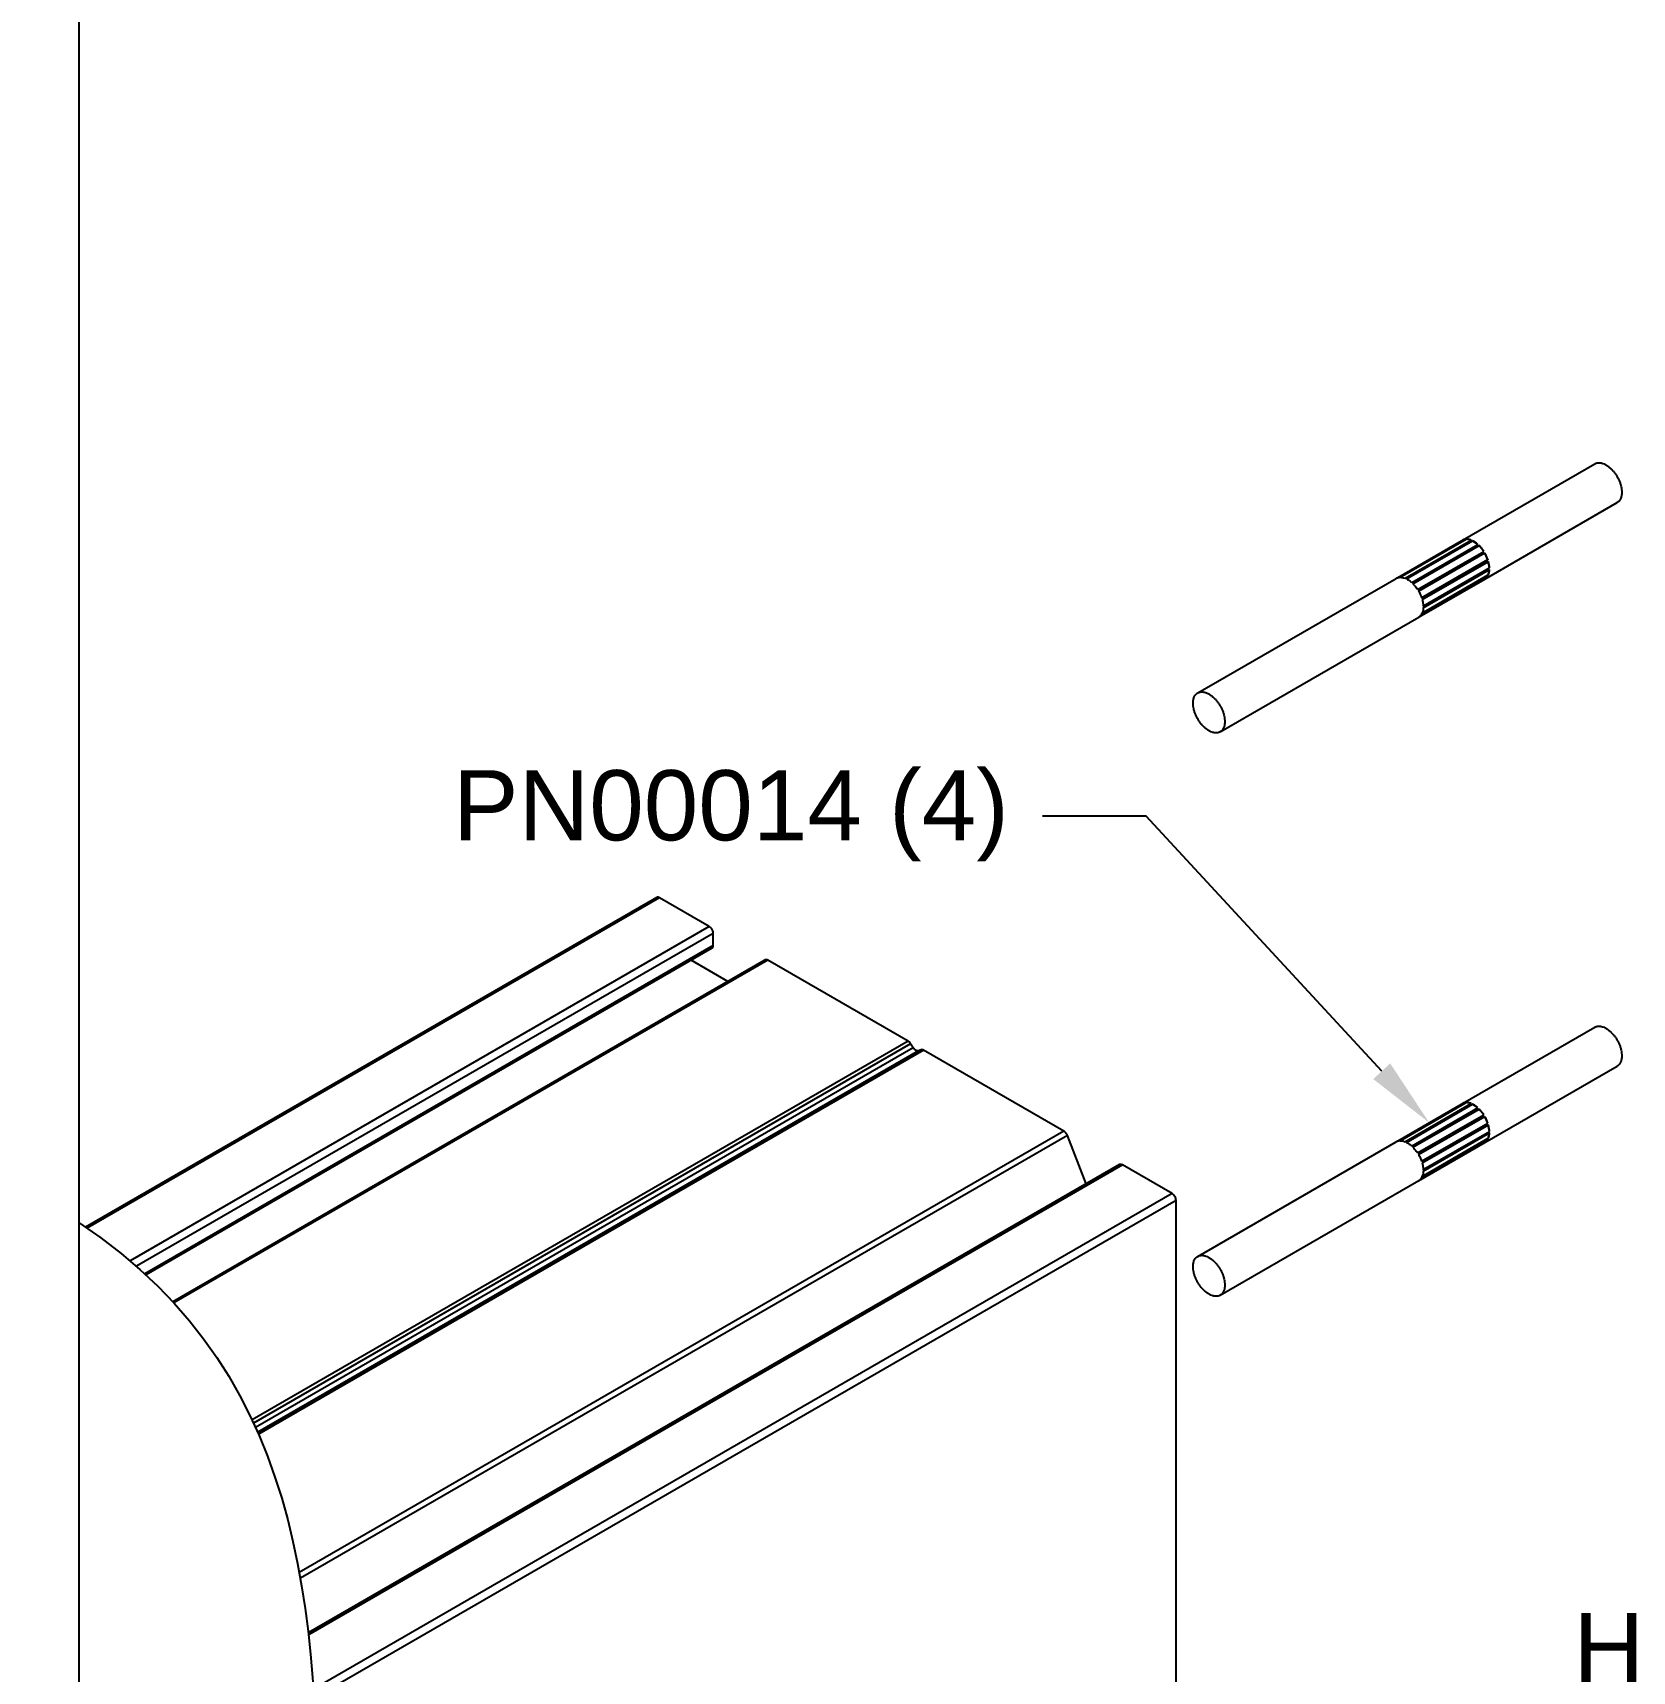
# Model space of a CAD drawing. Extents: x -0.1 to 11, y -13.6 to 0.
# Drawn here: x -0.149 to 4.125, y -8.757 to -4.378 of the extents above; entities that cross this region are included whole.
import ezdxf
from ezdxf import colors
from ezdxf.entities.mleader import LeaderData, LeaderLine
from ezdxf.math import Vec2, Vec3

# ---------------------------------------------------------------- set-up
doc = ezdxf.new("R2010")
doc.units = 0
doc.header["$LTSCALE"] = 0.5
doc.header["$MEASUREMENT"] = 0
for name, color, linetype in [('Dimension', 10, 'CONTINUOUS'), ('FAB DWG', 221, 'CONTINUOUS'), ('Hardware', 242, 'CONTINUOUS'), ('Housing', 150, 'CONTINUOUS')]:
    doc.layers.add(name, color=color, linetype=linetype)
doc.layers.add('Text-Unprinted', color=131, linetype='CONTINUOUS', plot=False)
doc.styles.add('LSAD_Standard', font='arial.ttf')

msp = doc.modelspace()

# ---------------------------------------------------------------- linework, layer by layer
at = {"layer": 'Dimension', "transparency": 16777216}
msp.add_open_spline([(-0.025, -7.5587), (0.6097, -7.9769), (0.6153, -9.4553), (0.6209, -10.9338), (1.5965, -11.2988)], degree=3, knots=[0.140141, 0.140141, 0.140141, 0.140141, 1, 2, 2, 2, 2], dxfattribs=at)
at = {"layer": 'Hardware', "transparency": 16777216}
for p, q in [((3.6708, -5.7342), (4.0243, -5.5301)), ((3.7308, -5.8382), (4.0843, -5.634)), ((3.5012, -5.8338), (3.678, -5.7317)), ((3.5043, -5.8335), (3.6811, -5.7314)), ((3.6811, -5.7316), (3.5046, -5.8335)), ((3.5178, -5.8362), (3.6946, -5.7341)), ((3.6708, -5.7342), (3.6675, -5.7366)), ((3.6765, -5.7326), (3.6676, -5.7367)), ((3.6811, -5.7314), (3.6811, -5.7316)), ((3.6946, -5.7343), (3.6811, -5.7316)), ((3.4976, -5.8347), (3.6675, -5.7366)), ((3.6676, -5.7367), (3.4981, -5.8345)), ((3.5213, -5.8378), (3.6981, -5.7358)), ((3.6981, -5.7359), (3.5213, -5.838)), ((3.5354, -5.8477), (3.7122, -5.7456)), ((3.7155, -5.7489), (3.5387, -5.851)), ((3.5388, -5.8509), (3.7156, -5.7488)), ((3.551, -5.8661), (3.7278, -5.7641)), ((3.5537, -5.8704), (3.7304, -5.7683)), ((3.6675, -5.7366), (3.6676, -5.7367)), ((3.6981, -5.7358), (3.6981, -5.7359)), ((3.7122, -5.7457), (3.6981, -5.7359)), ((3.7156, -5.7488), (3.7155, -5.7489)), ((3.7277, -5.7641), (3.7155, -5.7489)), ((3.7387, -5.7864), (3.7304, -5.7684)), ((3.5619, -5.8884), (3.7387, -5.7864)), ((3.562, -5.8884), (3.7388, -5.7863)), ((3.5634, -5.893), (3.7402, -5.7909)), ((3.5663, -5.9106), (3.743, -5.8086)), ((3.5664, -5.9107), (3.7432, -5.8086)), ((3.5664, -5.9148), (3.7432, -5.8127)), ((3.7388, -5.7863), (3.7387, -5.7864)), ((3.743, -5.8086), (3.7401, -5.7909)), ((3.7401, -5.8269), (3.743, -5.8126)), ((3.7432, -5.8086), (3.743, -5.8086)), ((2.9636, -6.1425), (3.494, -5.8363)), ((3.4975, -5.8347), (3.5012, -5.8338)), ((3.5134, -5.8347), (3.5178, -5.8362)), ((3.5537, -5.9404), (3.7304, -5.8383)), ((3.5555, -5.9392), (3.7304, -5.8382)), ((3.562, -5.932), (3.7388, -5.8299)), ((3.5634, -5.9291), (3.7402, -5.827)), ((3.5635, -5.9289), (3.7401, -5.8269)), ((3.7304, -5.8382), (3.7382, -5.8302)), ((3.7304, -5.8383), (3.7308, -5.8382)), ((3.7304, -5.8383), (3.7304, -5.8382)), ((3.7402, -5.827), (3.7401, -5.8269)), ((3.0236, -6.2464), (3.554, -5.9402)), ((3.6708, -7.2398), (4.0243, -7.0357)), ((3.7308, -7.3438), (4.0843, -7.1396)), ((3.4976, -7.3403), (3.6675, -7.2422)), ((3.6676, -7.2423), (3.4981, -7.3401)), ((3.5012, -7.3394), (3.678, -7.2373)), ((3.5043, -7.3391), (3.6811, -7.237)), ((3.6811, -7.2372), (3.5046, -7.3391)), ((3.5178, -7.3418), (3.6946, -7.2397)), ((3.5213, -7.3434), (3.6981, -7.2414)), ((3.6981, -7.2415), (3.5213, -7.3435)), ((3.5354, -7.3533), (3.7122, -7.2512)), ((3.7155, -7.2545), (3.5387, -7.3566)), ((3.5388, -7.3565), (3.7156, -7.2544)), ((3.6708, -7.2398), (3.6675, -7.2422)), ((3.6675, -7.2422), (3.6676, -7.2423)), ((3.6765, -7.2382), (3.6676, -7.2423)), ((3.6811, -7.237), (3.6811, -7.2372)), ((3.6946, -7.2399), (3.6811, -7.2372)), ((3.6981, -7.2414), (3.6981, -7.2415)), ((3.7122, -7.2513), (3.6981, -7.2415)), ((3.7156, -7.2544), (3.7155, -7.2545)), ((3.7277, -7.2697), (3.7155, -7.2545)), ((3.551, -7.3717), (3.7278, -7.2697)), ((3.5537, -7.376), (3.7304, -7.2739)), ((3.5619, -7.394), (3.7387, -7.292)), ((3.562, -7.394), (3.7388, -7.2919)), ((3.5634, -7.3986), (3.7402, -7.2965)), ((3.7387, -7.292), (3.7304, -7.274)), ((3.7388, -7.2919), (3.7387, -7.292)), ((3.743, -7.3142), (3.7401, -7.2965)), ((2.9636, -7.6481), (3.494, -7.3419)), ((3.4975, -7.3403), (3.5012, -7.3394)), ((3.5134, -7.3403), (3.5178, -7.3418)), ((3.5537, -7.446), (3.7304, -7.3439)), ((3.5555, -7.4448), (3.7304, -7.3438)), ((3.562, -7.4376), (3.7388, -7.3355)), ((3.5634, -7.4347), (3.7402, -7.3326)), ((3.5635, -7.4345), (3.7401, -7.3325)), ((3.5663, -7.4162), (3.743, -7.3142)), ((3.5664, -7.4163), (3.7432, -7.3142)), ((3.5664, -7.4204), (3.7432, -7.3183)), ((3.7304, -7.3438), (3.7382, -7.3358)), ((3.7304, -7.3439), (3.7308, -7.3438)), ((3.7304, -7.3439), (3.7304, -7.3438)), ((3.7401, -7.3325), (3.743, -7.3182)), ((3.7402, -7.3326), (3.7401, -7.3325)), ((3.7432, -7.3142), (3.743, -7.3142)), ((3.0236, -7.752), (3.554, -7.4458))]:
    msp.add_line(p, q, dxfattribs=at)
for centre, radius, start, end in [((3.5041, -5.8538), 0.0202, 108.8453, 119.9747), ((3.4853, -5.9032), 0.0748, 47.9648, 52.2996), ((3.466, -5.9216), 0.1015, 33.1159, 36.6394), ((3.473, -5.9191), 0.0942, 19.0095, 19.7312), ((3.5053, -5.9129), 0.0611, 2.0446, 2.9828), ((3.5438, -5.9227), 0.0203, 300.0366, 309.9956), ((3.5352, -5.917), 0.0307, 336.8664, 338.2681), ((3.5041, -7.3594), 0.0202, 108.8453, 119.9747), ((3.4853, -7.4088), 0.0748, 47.9648, 52.2996), ((3.466, -7.4272), 0.1015, 33.1159, 36.6394), ((3.473, -7.4247), 0.0942, 19.0095, 19.7312), ((3.5352, -7.4226), 0.0307, 336.8664, 338.2681), ((3.5053, -7.4185), 0.0611, 2.0446, 2.9828), ((3.5438, -7.4283), 0.0203, 300.0366, 309.9956)]:
    msp.add_arc(centre, radius, start, end, dxfattribs=at)
for points, knots in [([(4.0243, -5.5301), (4.0251, -5.5297), (4.0266, -5.5289), (4.0291, -5.5281), (4.0316, -5.5275), (4.0344, -5.5273), (4.0372, -5.5273), (4.0401, -5.5276), (4.0431, -5.5283), (4.0472, -5.5295), (4.0525, -5.5319), (4.0587, -5.5357), (4.0648, -5.5405), (4.0707, -5.5462), (4.0763, -5.5526), (4.0814, -5.5597), (4.0859, -5.5672), (4.0897, -5.5751), (4.0928, -5.5831), (4.095, -5.5911), (4.0964, -5.5989), (4.0968, -5.6041), (4.0968, -5.6066)], [0, 0, 0, 0, 0.02133, 0.042888, 0.064891, 0.087534, 0.110981, 0.135365, 0.160785, 0.187308, 0.24374, 0.304681, 0.369761, 0.438351, 0.50963, 0.582646, 0.656369, 0.729738, 0.801707, 0.871292, 0.937623, 1, 1, 1, 1]), ([(4.0968, -5.6066), (4.0968, -5.6081), (4.0966, -5.6112), (4.096, -5.6156), (4.095, -5.6197), (4.0936, -5.6234), (4.0919, -5.6268), (4.0897, -5.6297), (4.0872, -5.6321), (4.0853, -5.6335), (4.0843, -5.634)], [0, 0, 0, 0, 0.148585, 0.289507, 0.422721, 0.548641, 0.668, 0.781938, 0.891987, 1, 1, 1, 1]), ([(3.678, -5.7317), (3.6767, -5.7319), (3.6748, -5.7324), (3.6724, -5.7333), (3.6713, -5.7339), (3.6708, -5.7342)], [0, 0, 0, 0, 0.505525, 0.753504, 1, 1, 1, 1]), ([(3.6946, -5.7341), (3.6934, -5.7337), (3.6911, -5.7329), (3.6877, -5.732), (3.6844, -5.7315), (3.6822, -5.7314), (3.6811, -5.7314)], [0, 0, 0, 0, 0.268117, 0.52366, 0.767253, 1, 1, 1, 1]), ([(3.7122, -5.7456), (3.711, -5.7446), (3.7088, -5.7427), (3.7053, -5.74), (3.7017, -5.7377), (3.6993, -5.7364), (3.6981, -5.7358)], [0, 0, 0, 0, 0.263479, 0.518469, 0.764174, 1, 1, 1, 1]), ([(3.7278, -5.7641), (3.726, -5.7613), (3.7222, -5.756), (3.7178, -5.7511), (3.7156, -5.7488)], [0, 0, 0, 0, 0.507302, 1, 1, 1, 1]), ([(3.7388, -5.7863), (3.7377, -5.7832), (3.7352, -5.7771), (3.7321, -5.7712), (3.7304, -5.7683)], [0, 0, 0, 0, 0.495617, 1, 1, 1, 1]), ([(3.7432, -5.8086), (3.7431, -5.8072), (3.7429, -5.8043), (3.7421, -5.7984), (3.7411, -5.7939), (3.7402, -5.7909)], [0, 0, 0, 0, 0.237755, 0.484261, 1, 1, 1, 1]), ([(3.7402, -5.827), (3.7411, -5.8249), (3.7422, -5.8214), (3.7429, -5.8166), (3.7431, -5.814), (3.7432, -5.8127)], [0, 0, 0, 0, 0.475926, 0.731918, 1, 1, 1, 1]), ([(3.5043, -5.8335), (3.5058, -5.8335), (3.5089, -5.8336), (3.5119, -5.8343), (3.5134, -5.8347)], [0, 0, 0, 0, 0.484047, 1, 1, 1, 1]), ([(3.5213, -5.8378), (3.523, -5.8387), (3.5263, -5.8406), (3.5295, -5.8428), (3.531, -5.844)], [0, 0, 0, 0, 0.48643, 1, 1, 1, 1]), ([(3.5388, -5.8509), (3.5403, -5.8524), (3.5433, -5.8557), (3.5461, -5.8592), (3.5474, -5.861)], [0, 0, 0, 0, 0.493981, 1, 1, 1, 1]), ([(3.7308, -5.8382), (3.7316, -5.8377), (3.7331, -5.8366), (3.7353, -5.8347), (3.7372, -5.8325), (3.7383, -5.8308), (3.7388, -5.8299)], [0, 0, 0, 0, 0.242431, 0.488008, 0.739683, 1, 1, 1, 1]), ([(3.5537, -5.8704), (3.5552, -5.8731), (3.5582, -5.8786), (3.5605, -5.8844), (3.5616, -5.8873)], [0, 0, 0, 0, 0.503838, 1, 1, 1, 1]), ([(3.5634, -5.893), (3.5642, -5.8958), (3.5655, -5.9013), (3.5662, -5.9069), (3.5663, -5.9097)], [0, 0, 0, 0, 0.514673, 1, 1, 1, 1]), ([(3.562, -5.932), (3.5613, -5.9332), (3.5598, -5.9354), (3.5579, -5.9374), (3.5569, -5.9382)], [0, 0, 0, 0, 0.51051, 1, 1, 1, 1]), ([(3.5664, -5.9148), (3.5663, -5.916), (3.5661, -5.9184), (3.5655, -5.923), (3.5645, -5.9263), (3.5637, -5.9284)], [0, 0, 0, 0, 0.266998, 0.522659, 1, 1, 1, 1]), ([(2.9512, -6.17), (2.9512, -6.1684), (2.9513, -6.1654), (2.9519, -6.1609), (2.9529, -6.1568), (2.9543, -6.1531), (2.9561, -6.1498), (2.9582, -6.1468), (2.9607, -6.1444), (2.9626, -6.1431), (2.9636, -6.1425)], [0, 0, 0, 0, 0.148585, 0.289507, 0.422721, 0.548641, 0.668, 0.781938, 0.891987, 1, 1, 1, 1]), ([(3.0236, -6.2464), (3.0229, -6.2468), (3.0213, -6.2476), (3.0189, -6.2485), (3.0163, -6.249), (3.0136, -6.2493), (3.0108, -6.2492), (3.0079, -6.2489), (3.0049, -6.2482), (3.0007, -6.247), (2.9955, -6.2446), (2.9892, -6.2408), (2.9831, -6.236), (2.9772, -6.2304), (2.9717, -6.2239), (2.9666, -6.2168), (2.9621, -6.2093), (2.9583, -6.2014), (2.9552, -6.1934), (2.9529, -6.1854), (2.9515, -6.1776), (2.9512, -6.1725), (2.9512, -6.17)], [0, 0, 0, 0, 0.02133, 0.042888, 0.064891, 0.087534, 0.110981, 0.135365, 0.160785, 0.187308, 0.24374, 0.304681, 0.369761, 0.438351, 0.50963, 0.582646, 0.656369, 0.729738, 0.801707, 0.871292, 0.937623, 1, 1, 1, 1]), ([(2.9636, -6.1425), (2.9644, -6.1421), (2.9659, -6.1413), (2.9684, -6.1405), (2.9709, -6.1399), (2.9737, -6.1397), (2.9765, -6.1397), (2.9794, -6.14), (2.9824, -6.1407), (2.9865, -6.1419), (2.9918, -6.1443), (2.998, -6.1481), (3.0041, -6.1529), (3.01, -6.1586), (3.0156, -6.165), (3.0207, -6.1721), (3.0252, -6.1796), (3.029, -6.1875), (3.0321, -6.1955), (3.0343, -6.2035), (3.0357, -6.2113), (3.0361, -6.2165), (3.0361, -6.219)], [0, 0, 0, 0, 0.02133, 0.042888, 0.064891, 0.087534, 0.110981, 0.135365, 0.160785, 0.187308, 0.24374, 0.304681, 0.369761, 0.438351, 0.50963, 0.582646, 0.656369, 0.729738, 0.801707, 0.871292, 0.937623, 1, 1, 1, 1]), ([(3.0361, -6.219), (3.0361, -6.2205), (3.0359, -6.2236), (3.0353, -6.228), (3.0343, -6.2321), (3.0329, -6.2358), (3.0311, -6.2392), (3.029, -6.2421), (3.0265, -6.2445), (3.0246, -6.2459), (3.0236, -6.2464)], [0, 0, 0, 0, 0.148585, 0.289507, 0.422721, 0.548641, 0.668, 0.781938, 0.891987, 1, 1, 1, 1]), ([(4.0243, -7.0357), (4.0251, -7.0353), (4.0266, -7.0345), (4.0291, -7.0337), (4.0316, -7.0331), (4.0344, -7.0329), (4.0372, -7.0329), (4.0401, -7.0332), (4.0431, -7.0339), (4.0472, -7.0351), (4.0525, -7.0375), (4.0587, -7.0413), (4.0648, -7.0461), (4.0707, -7.0518), (4.0763, -7.0582), (4.0814, -7.0653), (4.0859, -7.0728), (4.0897, -7.0807), (4.0928, -7.0887), (4.095, -7.0967), (4.0964, -7.1045), (4.0968, -7.1097), (4.0968, -7.1122)], [0, 0, 0, 0, 0.02133, 0.042888, 0.064891, 0.087534, 0.110981, 0.135365, 0.160785, 0.187308, 0.24374, 0.304681, 0.369761, 0.438351, 0.50963, 0.582646, 0.656369, 0.729738, 0.801707, 0.871292, 0.937623, 1, 1, 1, 1]), ([(4.0968, -7.1122), (4.0968, -7.1137), (4.0966, -7.1168), (4.096, -7.1212), (4.095, -7.1253), (4.0936, -7.129), (4.0919, -7.1324), (4.0897, -7.1353), (4.0872, -7.1377), (4.0853, -7.1391), (4.0843, -7.1396)], [0, 0, 0, 0, 0.148585, 0.289507, 0.422721, 0.548641, 0.668, 0.781938, 0.891987, 1, 1, 1, 1]), ([(3.678, -7.2373), (3.6767, -7.2375), (3.6748, -7.238), (3.6724, -7.2389), (3.6713, -7.2395), (3.6708, -7.2398)], [0, 0, 0, 0, 0.505525, 0.753504, 1, 1, 1, 1]), ([(3.6946, -7.2397), (3.6934, -7.2393), (3.6911, -7.2385), (3.6877, -7.2376), (3.6844, -7.2371), (3.6822, -7.237), (3.6811, -7.237)], [0, 0, 0, 0, 0.268117, 0.52366, 0.767253, 1, 1, 1, 1]), ([(3.7122, -7.2512), (3.711, -7.2502), (3.7088, -7.2482), (3.7053, -7.2456), (3.7017, -7.2433), (3.6993, -7.242), (3.6981, -7.2414)], [0, 0, 0, 0, 0.263479, 0.518469, 0.764174, 1, 1, 1, 1]), ([(3.7278, -7.2697), (3.726, -7.2669), (3.7222, -7.2616), (3.7178, -7.2567), (3.7156, -7.2544)], [0, 0, 0, 0, 0.507302, 1, 1, 1, 1]), ([(3.7388, -7.2919), (3.7377, -7.2888), (3.7352, -7.2827), (3.7321, -7.2768), (3.7304, -7.2739)], [0, 0, 0, 0, 0.495617, 1, 1, 1, 1]), ([(3.7432, -7.3142), (3.7431, -7.3128), (3.7429, -7.3099), (3.7421, -7.304), (3.7411, -7.2995), (3.7402, -7.2965)], [0, 0, 0, 0, 0.237755, 0.484261, 1, 1, 1, 1]), ([(3.5043, -7.3391), (3.5058, -7.3391), (3.5089, -7.3392), (3.5119, -7.3399), (3.5134, -7.3403)], [0, 0, 0, 0, 0.484047, 1, 1, 1, 1]), ([(3.5213, -7.3434), (3.523, -7.3443), (3.5263, -7.3462), (3.5295, -7.3484), (3.531, -7.3496)], [0, 0, 0, 0, 0.48643, 1, 1, 1, 1]), ([(3.7308, -7.3438), (3.7316, -7.3433), (3.7331, -7.3422), (3.7353, -7.3403), (3.7372, -7.3381), (3.7383, -7.3364), (3.7388, -7.3355)], [0, 0, 0, 0, 0.242431, 0.488008, 0.739683, 1, 1, 1, 1]), ([(3.7402, -7.3326), (3.7411, -7.3305), (3.7422, -7.327), (3.7429, -7.3222), (3.7431, -7.3196), (3.7432, -7.3183)], [0, 0, 0, 0, 0.475926, 0.731918, 1, 1, 1, 1]), ([(3.5388, -7.3565), (3.5403, -7.358), (3.5433, -7.3613), (3.5461, -7.3648), (3.5474, -7.3666)], [0, 0, 0, 0, 0.493981, 1, 1, 1, 1]), ([(3.5537, -7.376), (3.5552, -7.3787), (3.5582, -7.3842), (3.5605, -7.39), (3.5616, -7.3929)], [0, 0, 0, 0, 0.503838, 1, 1, 1, 1]), ([(3.5634, -7.3986), (3.5642, -7.4014), (3.5655, -7.4069), (3.5662, -7.4125), (3.5663, -7.4153)], [0, 0, 0, 0, 0.514673, 1, 1, 1, 1]), ([(3.562, -7.4376), (3.5613, -7.4388), (3.5598, -7.441), (3.5579, -7.443), (3.5569, -7.4438)], [0, 0, 0, 0, 0.51051, 1, 1, 1, 1]), ([(3.5664, -7.4204), (3.5663, -7.4216), (3.5661, -7.424), (3.5655, -7.4286), (3.5645, -7.4319), (3.5637, -7.434)], [0, 0, 0, 0, 0.266998, 0.522659, 1, 1, 1, 1]), ([(2.9512, -7.6756), (2.9512, -7.674), (2.9513, -7.6709), (2.9519, -7.6665), (2.9529, -7.6624), (2.9543, -7.6587), (2.9561, -7.6554), (2.9582, -7.6524), (2.9607, -7.65), (2.9626, -7.6487), (2.9636, -7.6481)], [0, 0, 0, 0, 0.148585, 0.289507, 0.422721, 0.548641, 0.668, 0.781938, 0.891987, 1, 1, 1, 1]), ([(2.9636, -7.6481), (2.9644, -7.6477), (2.9659, -7.6469), (2.9684, -7.6461), (2.9709, -7.6455), (2.9737, -7.6452), (2.9765, -7.6453), (2.9794, -7.6456), (2.9824, -7.6463), (2.9865, -7.6475), (2.9918, -7.6499), (2.998, -7.6537), (3.0041, -7.6585), (3.01, -7.6642), (3.0156, -7.6706), (3.0207, -7.6777), (3.0252, -7.6852), (3.029, -7.6931), (3.0321, -7.7011), (3.0343, -7.7091), (3.0357, -7.7169), (3.0361, -7.7221), (3.0361, -7.7245)], [0, 0, 0, 0, 0.02133, 0.042888, 0.064891, 0.087534, 0.110981, 0.135365, 0.160785, 0.187308, 0.24374, 0.304681, 0.369761, 0.438351, 0.50963, 0.582646, 0.656369, 0.729738, 0.801707, 0.871292, 0.937623, 1, 1, 1, 1]), ([(3.0236, -7.752), (3.0229, -7.7524), (3.0213, -7.7532), (3.0189, -7.7541), (3.0163, -7.7546), (3.0136, -7.7549), (3.0108, -7.7548), (3.0079, -7.7545), (3.0049, -7.7538), (3.0007, -7.7526), (2.9955, -7.7502), (2.9892, -7.7464), (2.9831, -7.7416), (2.9772, -7.736), (2.9717, -7.7295), (2.9666, -7.7224), (2.9621, -7.7149), (2.9583, -7.707), (2.9552, -7.699), (2.9529, -7.691), (2.9515, -7.6832), (2.9512, -7.678), (2.9512, -7.6756)], [0, 0, 0, 0, 0.02133, 0.042888, 0.064891, 0.087534, 0.110981, 0.135365, 0.160785, 0.187308, 0.24374, 0.304681, 0.369761, 0.438351, 0.50963, 0.582646, 0.656369, 0.729738, 0.801707, 0.871292, 0.937623, 1, 1, 1, 1]), ([(3.0361, -7.7245), (3.0361, -7.7261), (3.0359, -7.7292), (3.0353, -7.7336), (3.0343, -7.7377), (3.0329, -7.7414), (3.0311, -7.7448), (3.029, -7.7477), (3.0265, -7.7501), (3.0246, -7.7515), (3.0236, -7.752)], [0, 0, 0, 0, 0.148585, 0.289507, 0.422721, 0.548641, 0.668, 0.781938, 0.891987, 1, 1, 1, 1])]:
    msp.add_open_spline(points, degree=3, knots=knots, dxfattribs=at)
at = {"layer": 'Housing', "linetype": 'Continuous', "lineweight": 25, "transparency": 16777216}
for p, q in [((1.5181, -6.6891), (-0.0079, -7.5701)), ((1.5256, -6.6898), (-0.0039, -7.5728)), ((1.6585, -6.7666), (1.5256, -6.6898)), ((1.6585, -6.7666), (0.1109, -7.6601)), ((1.6691, -6.7849), (0.1279, -7.6747)), ((1.6691, -6.8176), (1.6691, -6.7849)), ((1.6691, -6.8176), (0.1501, -7.6946)), ((1.666, -6.8245), (0.1535, -7.6977)), ((1.8054, -6.8575), (0.2255, -7.7697)), ((1.8146, -6.8567), (0.2282, -7.7726)), ((1.7082, -6.9137), (1.6099, -6.8569)), ((2.1896, -7.0732), (1.8146, -6.8567)), ((2.1896, -7.0732), (0.4368, -8.0852)), ((2.1965, -7.08), (0.4408, -8.0936)), ((2.2035, -7.091), (0.4462, -8.1055)), ((2.2035, -7.091), (2.1965, -7.08)), ((2.2172, -7.0988), (0.4518, -8.1181)), ((2.2243, -7.0961), (0.4522, -8.1191)), ((2.2311, -7.0971), (0.454, -8.1231)), ((2.2243, -7.0961), (2.2172, -7.0988)), ((2.6061, -7.3136), (2.2311, -7.0971)), ((2.6061, -7.3136), (0.5631, -8.4931)), ((2.6153, -7.3251), (0.5658, -8.5083)), ((2.6655, -7.4545), (2.6153, -7.3251)), ((2.7547, -7.403), (0.5871, -8.6545)), ((2.7622, -7.4038), (0.5876, -8.6593)), ((2.8952, -7.4805), (2.7622, -7.4038)), ((2.8952, -7.4805), (0.601, -8.805)), ((2.9058, -7.4989), (0.6026, -8.8286)), ((2.9058, -9.8424), (2.9058, -7.4989))]:
    msp.add_line(p, q, dxfattribs=at)
msp.add_arc((1.6441, -6.7872), 0.0253, 21.1865, 38.8138, dxfattribs=at)
for points, knots in [([(1.5256, -6.6898), (1.5249, -6.6894), (1.5236, -6.6888), (1.5216, -6.6883), (1.5197, -6.6884), (1.5186, -6.6888), (1.5181, -6.6891)], [0, 0, 0, 0, 0.288115, 0.54822, 0.782232, 1, 1, 1, 1]), ([(1.6638, -6.7713), (1.6634, -6.7708), (1.6618, -6.769), (1.66, -6.7674), (1.6585, -6.7666)], [0, 0, 0, 0, 0.266923, 1, 1, 1, 1]), ([(1.6691, -6.7849), (1.6691, -6.7844), (1.669, -6.782), (1.6683, -6.7797), (1.6677, -6.778)], [0, 0, 0, 0, 0.231066, 1, 1, 1, 1]), ([(1.666, -6.8245), (1.6665, -6.8242), (1.6674, -6.8234), (1.6684, -6.8218), (1.669, -6.8198), (1.6691, -6.8184), (1.6691, -6.8176)], [0, 0, 0, 0, 0.217767, 0.451778, 0.711884, 1, 1, 1, 1]), ([(1.8146, -6.8567), (1.8138, -6.8562), (1.8121, -6.8554), (1.8094, -6.8551), (1.807, -6.8558), (1.8059, -6.8569), (1.8054, -6.8575)], [0, 0, 0, 0, 0.293688, 0.547102, 0.773653, 1, 1, 1, 1]), ([(2.1965, -7.08), (2.1955, -7.0786), (2.1935, -7.076), (2.191, -7.074), (2.1896, -7.0732)], [0, 0, 0, 0, 0.525221, 1, 1, 1, 1]), ([(2.2079, -7.096), (2.2075, -7.0957), (2.2059, -7.0942), (2.2045, -7.0924), (2.2035, -7.091)], [0, 0, 0, 0, 0.240745, 1, 1, 1, 1]), ([(2.2172, -7.0988), (2.2165, -7.0991), (2.215, -7.0993), (2.2127, -7.0989), (2.2102, -7.0978), (2.2087, -7.0967), (2.2079, -7.096)], [0, 0, 0, 0, 0.206355, 0.438408, 0.702908, 1, 1, 1, 1]), ([(2.2311, -7.0971), (2.23, -7.0965), (2.2277, -7.0955), (2.2252, -7.0957), (2.2243, -7.0961)], [0, 0, 0, 0, 0.547345, 1, 1, 1, 1]), ([(2.6153, -7.3251), (2.6143, -7.3227), (2.6118, -7.3183), (2.6081, -7.3148), (2.6061, -7.3136)], [0, 0, 0, 0, 0.52278, 1, 1, 1, 1]), ([(2.7622, -7.4038), (2.7616, -7.4034), (2.7602, -7.4028), (2.7582, -7.4023), (2.7563, -7.4023), (2.7552, -7.4028), (2.7547, -7.403)], [0, 0, 0, 0, 0.288115, 0.54822, 0.782232, 1, 1, 1, 1]), ([(2.9058, -7.4989), (2.9058, -7.4972), (2.9051, -7.4935), (2.9028, -7.4883), (2.8995, -7.4838), (2.8967, -7.4814), (2.8952, -7.4805)], [0, 0, 0, 0, 0.237021, 0.500001, 0.762981, 1, 1, 1, 1])]:
    msp.add_open_spline(points, degree=3, knots=knots, dxfattribs=at)
at = {"layer": 'Text-Unprinted', "ltscale": 0.5, "transparency": 16777216}
msp.add_lwpolyline([(-0.025, 0), (10.9985, 0), (10.9985, -13.5594), (-0.025, -13.5594)], close=True, dxfattribs=at)

# ---------------------------------------------------------------- leaders
at = {"layer": 'FAB DWG', "ltscale": 0.5, "transparency": 16777216}
ml = msp.add_multileader_mtext('Standard', dxfattribs=at)
ml.set_content('PN00014 (4)', color=256, style='LSAD_Standard')
ml.set_leader_properties()
ml.build(insert=Vec2(0, 0))
ml.multileader.update_dxf_attribs({"text_left_attachment_type": 2, "text_right_attachment_type": 2, "dogleg_length": 0.2772, "arrow_head_size": 0.1875})
ctx = ml.context
ctx.base_point, ctx.char_height, ctx.arrow_head_size, ctx.landing_gap_size, ctx.plane_origin = Vec3(0.9135, -6.4718), 0.1875, 0.1875, 0.09, Vec3(4.1154, 2.8209)
ctx.left_attachment, ctx.right_attachment, ctx.text_align_type = 2, 2, 2
notes = []
notes.append((ctx, [(1, (1, 1, 0), (2.8262, -6.4718), (-1, 0), 0.2772, [(0, [(3.5825, -7.2912)], 0, [])])]))
ctx.mtext.insert, ctx.mtext.rotation, ctx.mtext.width, ctx.mtext.alignment, ctx.mtext.flow_direction = Vec3(2.459, -6.3489), 6.283185, 2.6081, 3, 5
ml = msp.add_multileader_mtext('Standard', dxfattribs=at)
ml.set_content('HW00070', color=256, style='LSAD_Standard')
ml.set_leader_properties()
ml.build(insert=Vec2(0, 0))
ml.multileader.update_dxf_attribs({"text_left_attachment_type": 2, "dogleg_length": 0.2772, "arrow_head_size": 0.1875})
ctx = ml.context
ctx.base_point, ctx.char_height, ctx.arrow_head_size, ctx.landing_gap_size, ctx.plane_origin = Vec3(3.8809, -8.6972), 0.1875, 0.1875, 0.12, Vec3(9.0895, 1.1559)
ctx.left_attachment, ctx.text_align_type = 2, 2
notes.append((ctx, [(1, (1, 1, 0), (5.6218, -8.6968), (-1, 0), 0.3696, [(0, [(6.0123, -9.1651)], 0, [])])]))
ctx.mtext.insert, ctx.mtext.rotation, ctx.mtext.alignment, ctx.mtext.flow_direction = Vec3(5.1322, -8.6015), 6.283185, 3, 5
for ctx, leaders in notes:
    for number, flags, end, landing, length, lines in leaders:
        leader = LeaderData()
        leader.index, (leader.has_last_leader_line, leader.has_dogleg_vector, leader.attachment_direction) = number, flags
        leader.last_leader_point, leader.dogleg_vector, leader.dogleg_length = Vec3(end), Vec3(landing), length
        for number, points, colour, breaks in lines:
            line = LeaderLine()
            line.index, line.vertices, line.color, line.breaks = number, Vec3.list(points), colors.encode_raw_color(colour), breaks
            leader.lines.append(line)
        ctx.leaders.append(leader)

doc.saveas('drawing.dxf')
